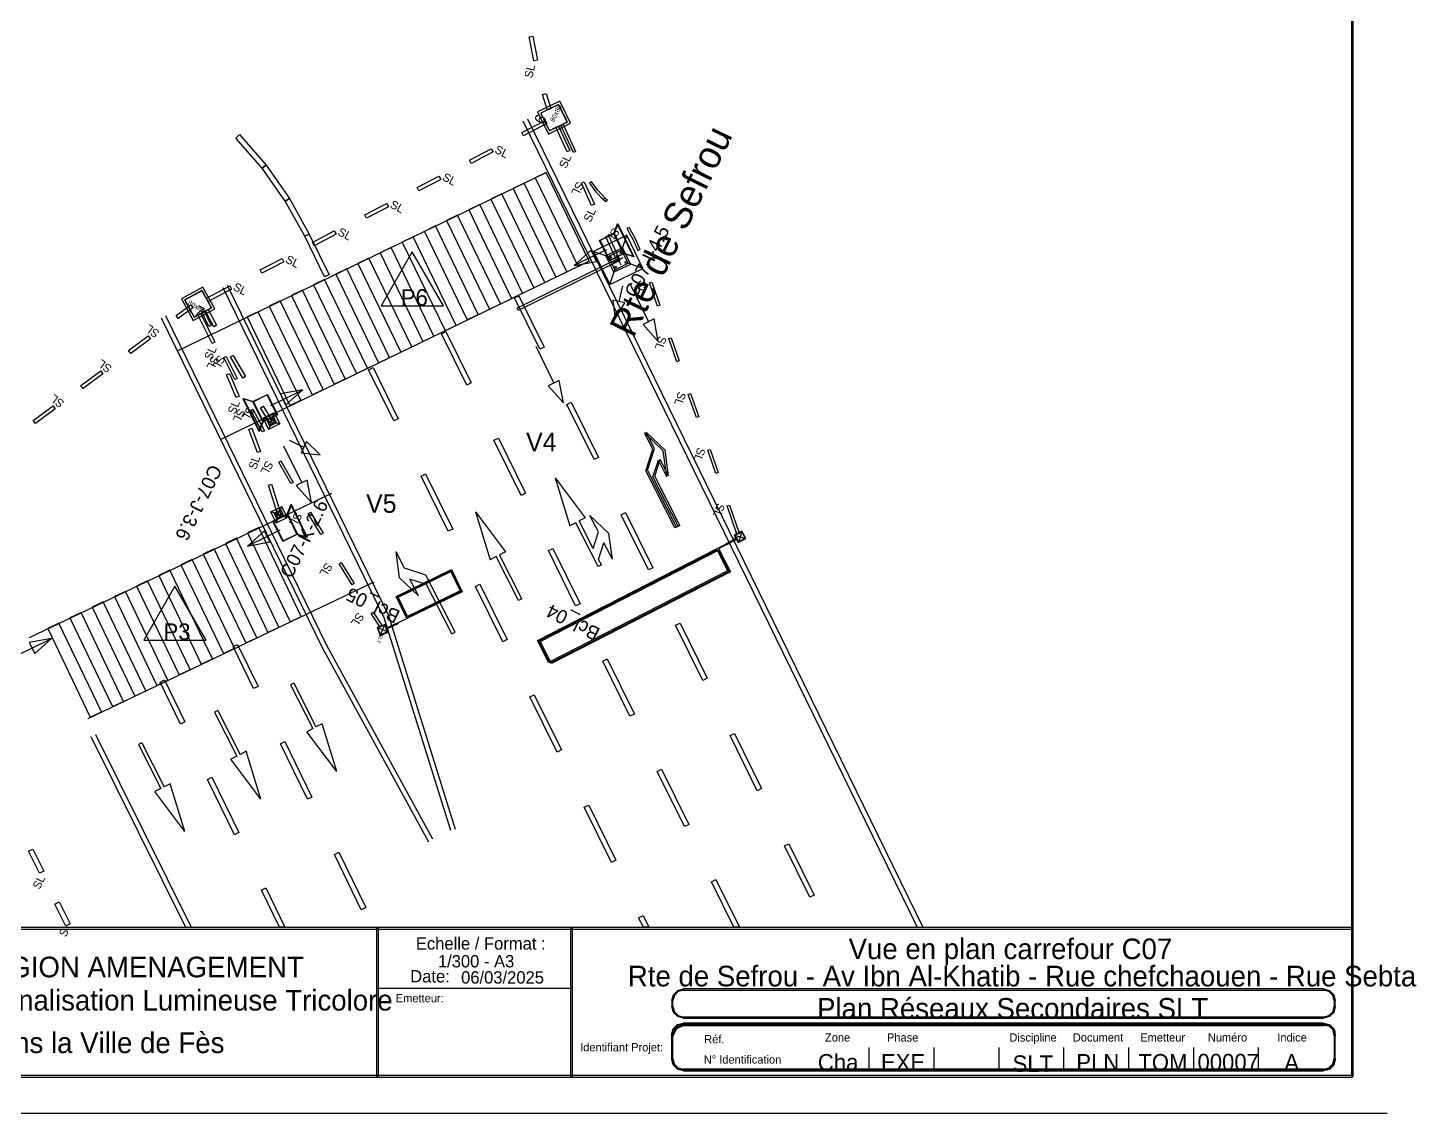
# Model space of a CAD drawing. Header units: millimetres. Extents: x 0 to 424, y 0 to 297.
# Drawn here: x 236 to 424, y 0 to 147 of the extents above; entities that cross this region are included whole.
import ezdxf

# ---------------------------------------------------------------- set-up
doc = ezdxf.new("R2010")
doc.units = ezdxf.units.MM
for name, color, linetype, true_color in [('BORD_CHAUSSEE_SIGNAUX', 7, 'Continuous', 0xff0000), ('BOUCLE_SATURATION', 7, 'Continuous', 0xb8b800), ('FLECHES_CIRCULATION', 7, 'Continuous', 0x0080ff), ('FOURREAU_BOUCLE', 7, 'Continuous', 0xff8000), ('FOURREAU_CEINTURAGE', 7, 'Continuous', 0xb8008a), ('FOURREAU_FIBRE_MULTI', 7, 'Continuous', 0x0000ff), ('FOURREAU_SUPPORT', 7, 'Continuous', 0x009400), ('SUPPORT_POTENCE', 7, 'Continuous', 0x38de00), ('SUPPORTS_MASSIFS', 7, 'Continuous', 0x999999), ('TEXTE_TRAITS', 7, 'Continuous', 0x000000)]:
    doc.layers.add(name, color=color, linetype=linetype, true_color=true_color)

msp = doc.modelspace()

# ---------------------------------------------------------------- linework, layer by layer
at = {"layer": 'BORD_CHAUSSEE_SIGNAUX'}
for p, q in [((303, 134.43), (356.39, 25.2)), ((303.61, 134.71), (357.14, 25.2)), ((256.21, 103.26), (306.13, 127.4)), ((262.06, 91.27), (312.02, 115.44)), ((284.23, 67.12), (262.42, 111.81)), ((284.85, 67.37), (263.02, 112.11)), ((254.02, 107.75), (275.8, 63.1)), ((254.62, 108.04), (276.39, 63.41)), ((236.18, 64.44), (277.11, 83.99)), ((331.71, 78.3), (333.08, 77.85)), ((332.62, 78.76), (332.17, 77.39)), ((244.14, 53.46), (282.86, 71.96)), ((283.73, 64.81), (284.31, 66.14)), ((293.23, 38.29), (284.23, 67.12)), ((293.88, 38.44), (284.85, 67.37)), ((284.68, 65.19), (283.36, 65.76)), ((275.8, 63.1), (290.22, 36.76)), ((276.39, 63.41), (290.76, 37.15)), ((244.5, 51.03), (257.32, 25.2)), ((245.11, 51.3), (258.07, 25.2))]:
    msp.add_line(p, q, dxfattribs=at)
for points in [[(332.65, 78.85), (331.62, 78.32), (332.15, 77.3), (333.17, 77.83)], [(331.71, 78.3), (332.62, 78.76), (333.08, 77.85), (332.17, 77.39)], [(283.69, 64.72), (284.77, 65.15), (284.34, 66.22), (283.27, 65.79)], [(284.68, 65.19), (283.73, 64.81), (283.36, 65.76), (284.31, 66.14)]]:
    msp.add_lwpolyline(points, close=True, dxfattribs=at)
at = {"layer": 'BOUCLE_SATURATION'}
for p, q in [((329.19, 76.43), (330.47, 77.09)), ((329.63, 76.54), (329.57, 76.31)), ((330.52, 76.99), (329.63, 76.54)), ((287.2, 66.96), (285.91, 66.33))]:
    msp.add_line(p, q, dxfattribs=at)
for points in [[(304.96, 64.01), (329.19, 76.43), (330.72, 73.47), (306.48, 61.05)], [(305.15, 63.94), (329.39, 76.36), (330.91, 73.39), (306.67, 60.98)], [(305.33, 63.89), (329.57, 76.31), (331.09, 73.34), (306.85, 60.93)], [(294.78, 70.64), (287.28, 67.01), (285.82, 70.01), (293.32, 73.64)], [(294.64, 70.69), (287.32, 67.14), (285.96, 69.96), (293.28, 73.51)], [(294.51, 70.74), (287.37, 67.28), (286.09, 69.92), (293.23, 73.38)]]:
    msp.add_lwpolyline(points, close=True, dxfattribs=at)
at = {"layer": 'FLECHES_CIRCULATION'}
for p, q in [((322, 89.72), (319.45, 92.16)), ((320.58, 89.93), (319.45, 92.16)), ((322.24, 89.82), (319.69, 92.26)), ((320.82, 90.03), (319.69, 92.26)), ((319.64, 87.02), (320.58, 89.93)), ((319.87, 87.12), (320.82, 90.03)), ((320.61, 86.2), (321.34, 88.44)), ((320.85, 86.31), (321.58, 88.55)), ((322.48, 86.22), (321.34, 88.44)), ((322.71, 86.32), (321.58, 88.55)), ((322.48, 86.22), (322, 89.72)), ((322.71, 86.32), (322.24, 89.82)), ((323.57, 79.29), (319.64, 87.02)), ((323.81, 79.4), (319.87, 87.12)), ((307.35, 86.05), (309.33, 79.58)), ((307.35, 86.05), (311.41, 80.64)), ((324.02, 79.52), (320.61, 86.2)), ((324.25, 79.62), (320.85, 86.31)), ((296.59, 81.45), (300.65, 76.04)), ((296.59, 81.45), (298.58, 74.98)), ((313.22, 78.75), (312.08, 80.98)), ((314.63, 78.54), (312.08, 80.98)), ((310.15, 79.99), (309.33, 79.58)), ((313.18, 74.05), (310.15, 79.99)), ((311.41, 80.64), (310.6, 80.22)), ((312.49, 76.51), (310.6, 80.22)), ((324.02, 79.52), (323.57, 79.29)), ((324.25, 79.62), (323.81, 79.4)), ((312.49, 76.51), (313.22, 78.75)), ((313.25, 75.02), (313.97, 77.27)), ((315.11, 75.04), (313.97, 77.27)), ((315.11, 75.04), (314.63, 78.54)), ((286.3, 72.54), (285.82, 76.04)), ((286.96, 73.82), (285.82, 76.04)), ((299.39, 75.39), (298.58, 74.98)), ((302.42, 69.45), (299.39, 75.39)), ((300.65, 76.04), (299.84, 75.62)), ((302.86, 69.68), (299.84, 75.62)), ((289.87, 72.87), (286.96, 73.82)), ((313.62, 74.28), (313.18, 74.05)), ((313.62, 74.28), (313.25, 75.02)), ((288.85, 70.1), (286.3, 72.54)), ((288.85, 70.1), (287.71, 72.33)), ((289.96, 71.6), (287.71, 72.33)), ((293.81, 65.15), (289.87, 72.87)), ((293.36, 64.92), (289.96, 71.6)), ((302.86, 69.68), (302.42, 69.45)), ((293.36, 64.92), (293.81, 65.15)), ((271.96, 58.26), (271.51, 58.03)), ((271.51, 58.03), (274.54, 52.09)), ((271.96, 58.26), (274.98, 52.32)), ((261.67, 54.54), (261.23, 54.31)), ((261.67, 54.54), (264.7, 48.6)), ((261.23, 54.31), (264.25, 48.37)), ((275.8, 52.74), (274.98, 52.32)), ((277.79, 46.27), (275.8, 52.74)), ((274.54, 52.09), (273.72, 51.68)), ((277.79, 46.27), (273.72, 51.68)), ((251.39, 50.16), (250.94, 49.94)), ((250.94, 49.94), (253.97, 44)), ((251.39, 50.16), (254.41, 44.22)), ((265.52, 49.02), (264.7, 48.6)), ((267.5, 42.55), (265.52, 49.02)), ((264.25, 48.37), (263.44, 47.96)), ((267.5, 42.55), (263.44, 47.96)), ((253.97, 44), (253.15, 43.58)), ((257.22, 38.17), (253.15, 43.58)), ((255.23, 44.64), (254.41, 44.22)), ((257.22, 38.17), (255.23, 44.64))]:
    msp.add_line(p, q, dxfattribs=at)
for points in [[(268.23, 128.4), (267.71, 127.99), (264.13, 132.08), (264.61, 132.55)], [(271.4, 123.89), (270.83, 123.54), (267.71, 127.99), (268.23, 128.4)], [(307.46, 113.25), (308.96, 113.97), (303.16, 125.98), (301.66, 125.25)], [(310.47, 114.69), (311.97, 115.42), (306.17, 127.42), (304.67, 126.7)], [(304.46, 111.8), (305.96, 112.52), (300.16, 124.53), (298.66, 123.8)], [(274.07, 119.07), (273.47, 118.78), (270.83, 123.54), (271.4, 123.89)], [(301.46, 110.35), (302.96, 111.07), (297.16, 123.08), (295.66, 122.35)], [(298.46, 108.9), (299.96, 109.62), (294.16, 121.63), (292.66, 120.9)], [(276.75, 113.57), (276.15, 113.27), (273.47, 118.78), (274.07, 119.07)], [(292.46, 106), (293.96, 106.72), (288.16, 118.73), (286.66, 118)], [(295.46, 107.45), (296.96, 108.17), (291.16, 120.18), (289.66, 119.45)], [(289.46, 104.55), (290.96, 105.27), (285.16, 117.28), (283.65, 116.55)], [(286.45, 103.09), (287.96, 103.82), (282.15, 115.83), (280.65, 115.1)], [(280.45, 100.19), (281.95, 100.92), (276.15, 112.92), (274.65, 112.2)], [(283.45, 101.64), (284.95, 102.37), (279.15, 114.37), (277.65, 113.65)], [(277.45, 98.74), (278.95, 99.47), (273.15, 111.47), (271.65, 110.75)], [(274.45, 97.29), (275.95, 98.02), (270.15, 110.02), (268.65, 109.3)], [(305.87, 103.78), (305.27, 103.49), (301.85, 110.43), (302.45, 110.73)], [(271.45, 95.84), (272.95, 96.57), (267.15, 108.57), (265.65, 107.85)], [(296, 98.92), (295.4, 98.63), (291.98, 105.57), (292.58, 105.87)], [(286.13, 94.06), (285.53, 93.77), (282.11, 100.71), (282.71, 101.01)], [(313.23, 88.83), (312.63, 88.54), (308.95, 96.01), (309.55, 96.31)], [(303.36, 83.97), (302.77, 83.68), (299.08, 91.15), (299.68, 91.45)], [(293.5, 79.11), (292.9, 78.82), (289.22, 86.29), (289.81, 86.59)], [(320.6, 73.88), (320, 73.59), (316.32, 81.06), (316.91, 81.36)], [(271.48, 66.57), (272.98, 67.29), (267.23, 79.32), (265.72, 78.6)], [(268.47, 65.13), (269.97, 65.85), (264.22, 77.88), (262.72, 77.16)], [(265.46, 63.7), (266.97, 64.41), (261.21, 76.44), (259.71, 75.72)], [(310.73, 69.02), (310.13, 68.73), (306.45, 76.2), (307.05, 76.5)], [(259.45, 60.82), (260.95, 61.54), (255.2, 73.57), (253.7, 72.85)], [(262.45, 62.26), (263.96, 62.98), (258.21, 75.01), (256.7, 74.29)], [(256.44, 59.38), (257.94, 60.1), (252.19, 72.13), (250.69, 71.41)], [(300.86, 64.16), (300.26, 63.87), (296.58, 71.34), (297.18, 71.64)], [(253.43, 57.94), (254.94, 58.66), (249.18, 70.69), (247.68, 69.97)], [(247.42, 55.07), (248.92, 55.79), (243.17, 67.82), (241.67, 67.1)], [(250.43, 56.51), (251.93, 57.22), (246.18, 69.25), (244.67, 68.53)], [(244.41, 53.63), (245.92, 54.35), (240.16, 66.38), (238.66, 65.66)], [(327.96, 58.93), (327.36, 58.63), (323.68, 66.11), (324.28, 66.4)], [(267.13, 57.82), (266.53, 57.53), (263.76, 63.21), (264.36, 63.5)], [(318.09, 54.07), (317.49, 53.77), (313.81, 61.25), (314.41, 61.54)], [(257.24, 53), (256.64, 52.71), (253.87, 58.4), (254.47, 58.69)], [(308.22, 49.21), (307.63, 48.91), (303.94, 56.39), (304.54, 56.68)], [(335.32, 43.98), (334.73, 43.68), (331.04, 51.16), (331.64, 51.45)], [(274.43, 42.83), (273.83, 42.54), (270.18, 50.03), (270.78, 50.33)], [(264.54, 38.02), (263.94, 37.73), (260.29, 45.22), (260.89, 45.51)], [(325.46, 39.12), (324.86, 38.82), (321.18, 46.3), (321.77, 46.59)], [(315.59, 34.26), (314.99, 33.96), (311.31, 41.44), (311.91, 41.73)], [(342.43, 29.56), (341.83, 29.26), (338.41, 36.21), (339.01, 36.5)], [(281.72, 27.85), (281.12, 27.56), (277.48, 35.05), (278.08, 35.34)], [(270.78, 25.2), (270.04, 25.2), (267.59, 30.23), (268.19, 30.53)], [(332.31, 25.2), (331.57, 25.2), (328.54, 31.35), (329.14, 31.64)], [(320.05, 25.2), (319.31, 25.2), (318.67, 26.49), (319.27, 26.78)]]:
    msp.add_lwpolyline(points, close=True, dxfattribs=at)
at = {"layer": 'FOURREAU_BOUCLE'}
for p, q in [((312.29, 126.15), (312.02, 125.97)), ((312.02, 125.97), (312.88, 124.81)), ((313.14, 125.02), (312.29, 126.15)), ((312.88, 124.81), (313.88, 123.75)), ((314.11, 123.99), (313.14, 125.02)), ((313.88, 123.75), (314.11, 123.99)), ((317.37, 119.99), (317.08, 119.82)), ((317.08, 119.82), (317.89, 118.38)), ((318.19, 118.53), (317.37, 119.99)), ((318.88, 117), (318.19, 118.53)), ((317.89, 118.38), (318.57, 116.87)), ((318.57, 116.87), (318.88, 117))]:
    msp.add_line(p, q, dxfattribs=at)
for points in [[(310.14, 130.27), (309.84, 130.12), (308.14, 133.78), (308.44, 133.92)], [(314.45, 123.67), (314.21, 123.43), (313.88, 123.75), (314.11, 123.99)], [(321.54, 109.44), (321.22, 109.33), (320.13, 112.48), (320.44, 112.59)], [(260.77, 106.7), (260.47, 106.55), (259.52, 108.56), (259.82, 108.7)], [(324.17, 101.89), (323.86, 101.78), (322.76, 104.92), (323.07, 105.03)], [(264.29, 99.52), (264, 99.37), (262.5, 102.35), (262.8, 102.5)], [(326.8, 94.33), (326.49, 94.22), (325.39, 97.37), (325.7, 97.48)], [(268, 92.43), (267.7, 92.28), (266.14, 95.22), (266.43, 95.38)], [(329.43, 86.78), (329.12, 86.67), (328.02, 89.81), (328.34, 89.92)], [(271.88, 85.44), (271.59, 85.28), (269.95, 88.18), (270.24, 88.35)], [(275.94, 78.56), (275.65, 78.38), (273.94, 81.24), (274.23, 81.41)], [(332.29, 78.56), (331.98, 78.45), (330.65, 82.26), (330.97, 82.37)], [(332, 77.79), (330.52, 76.93), (330.43, 77.08), (331.91, 77.94)], [(280.17, 71.77), (279.89, 71.59), (278.1, 74.41), (278.38, 74.58)], [(283.95, 66.02), (283.67, 65.83), (282.44, 67.68), (282.71, 67.86)], [(286.07, 66.28), (284.52, 65.56), (284.44, 65.72), (286, 66.44)]]:
    msp.add_lwpolyline(points, close=True, dxfattribs=at)
at = {"layer": 'FOURREAU_CEINTURAGE'}
for p, q in [((305.43, 135.47), (305.73, 135.62)), ((305.58, 135.17), (305.43, 135.47)), ((305.73, 135.62), (306.03, 135.77)), ((306.03, 135.77), (306.33, 135.91)), ((306.33, 135.91), (306.63, 136.06)), ((306.63, 136.06), (306.93, 136.21)), ((306.93, 136.21), (307.23, 136.35)), ((307.23, 136.35), (307.53, 136.5)), ((307.53, 136.5), (307.83, 136.65)), ((307.83, 136.65), (307.97, 136.35)), ((307.97, 136.35), (308.12, 136.05)), ((308.12, 136.05), (308.27, 135.75)), ((308.27, 135.75), (308.41, 135.45)), ((308.41, 135.45), (308.56, 135.15)), ((305.72, 134.87), (305.58, 135.17)), ((305.87, 134.57), (305.72, 134.87)), ((306.02, 134.28), (305.87, 134.57)), ((306.16, 133.98), (306.02, 134.28)), ((306.31, 133.68), (306.16, 133.98)), ((306.46, 133.38), (306.31, 133.68)), ((307.5, 133.52), (307.2, 133.37)), ((307.8, 133.66), (307.5, 133.52)), ((308.1, 133.81), (307.8, 133.66)), ((308.4, 133.96), (308.1, 133.81)), ((308.7, 134.1), (308.4, 133.96)), ((308.56, 135.15), (308.71, 134.85)), ((309, 134.25), (308.7, 134.1)), ((308.71, 134.85), (308.85, 134.55)), ((308.85, 134.55), (309, 134.25)), ((306.6, 133.08), (306.46, 133.38)), ((306.9, 133.22), (306.6, 133.08)), ((307.2, 133.37), (306.9, 133.22)), ((258.38, 110.8), (258.67, 110.96)), ((258.67, 110.96), (258.96, 111.12)), ((258.96, 111.12), (259.25, 111.28)), ((259.25, 111.28), (259.54, 111.44)), ((259.54, 111.44), (259.71, 111.15)), ((259.71, 111.15), (259.87, 110.86)), ((257.21, 110.16), (257.5, 110.32)), ((257.37, 109.87), (257.21, 110.16)), ((257.53, 109.57), (257.37, 109.87)), ((257.5, 110.32), (257.79, 110.48)), ((257.69, 109.28), (257.53, 109.57)), ((257.85, 108.99), (257.69, 109.28)), ((257.79, 110.48), (258.08, 110.64)), ((258.08, 110.64), (258.38, 110.8)), ((259.87, 110.86), (260.03, 110.57)), ((260.03, 110.57), (260.19, 110.27)), ((260.19, 110.27), (260.35, 109.98)), ((260.35, 109.98), (260.51, 109.69)), ((260.51, 109.69), (260.67, 109.4)), ((260.83, 109.11), (260.54, 108.95)), ((260.67, 109.4), (260.83, 109.11)), ((258.01, 108.7), (257.85, 108.99)), ((258.17, 108.41), (258.01, 108.7)), ((258.33, 108.11), (258.17, 108.41)), ((258.49, 107.82), (258.33, 108.11)), ((258.78, 107.98), (258.49, 107.82)), ((259.08, 108.14), (258.78, 107.98)), ((259.37, 108.3), (259.08, 108.14)), ((259.66, 108.46), (259.37, 108.3)), ((259.95, 108.62), (259.66, 108.46)), ((260.25, 108.78), (259.95, 108.62)), ((260.54, 108.95), (260.25, 108.78))]:
    msp.add_line(p, q, dxfattribs=at)
for points in [[(304.99, 142.65), (304.5, 142.54), (303.86, 145.82), (304.35, 145.91)], [(306.76, 136.11), (306.28, 135.96), (305.65, 138), (306.14, 138.14)], [(307.98, 137.09), (304.99, 135.63), (306.45, 132.63), (309.45, 134.1)], [(307.83, 136.65), (305.43, 135.47), (306.6, 133.08), (309, 134.25)], [(306.24, 134.04), (303.08, 132.38), (302.85, 132.82), (306.01, 134.48)], [(298.95, 130.21), (296, 128.66), (295.77, 129.1), (298.72, 130.65)], [(291.87, 126.49), (288.91, 124.94), (288.68, 125.39), (291.63, 126.94)], [(284.78, 122.78), (281.83, 121.23), (281.6, 121.67), (284.55, 123.22)], [(277.7, 119.06), (274.75, 117.51), (274.51, 117.95), (277.46, 119.5)], [(270.61, 115.34), (267.66, 113.79), (267.43, 114.24), (270.38, 115.78)], [(256.76, 110.29), (258.36, 107.37), (261.28, 108.97), (259.68, 111.9)], [(257.21, 110.16), (258.49, 107.82), (260.83, 109.11), (259.54, 111.44)], [(263.53, 111.62), (260.37, 109.97), (260.14, 110.41), (263.3, 112.07)], [(258.32, 109.1), (256.34, 107.64), (256.04, 108.04), (258.03, 109.5)], [(252.58, 104.88), (249.89, 102.9), (249.59, 103.31), (252.28, 105.28)], [(246.13, 100.14), (243.44, 98.17), (243.15, 98.57), (245.83, 100.54)], [(239.68, 95.4), (236.99, 93.43), (236.7, 93.83), (239.39, 95.81)]]:
    msp.add_lwpolyline(points, close=True, dxfattribs=at)
at = {"layer": 'FOURREAU_FIBRE_MULTI'}
for p, q in [((288.02, 116.66), (283.81, 109.35)), ((292.24, 109.35), (288.02, 116.66)), ((283.81, 109.35), (292.24, 109.35)), ((255.88, 71.39), (251.67, 64.08)), ((260.11, 64.09), (255.88, 71.39)), ((251.67, 64.08), (260.11, 64.09))]:
    msp.add_line(p, q, dxfattribs=at)
for points in [[(238.14, 32.8), (237.55, 32.51), (236.07, 35.49), (236.66, 35.79)], [(241.7, 25.64), (241.1, 25.34), (239.62, 28.33), (240.22, 28.62)]]:
    msp.add_lwpolyline(points, close=True, dxfattribs=at)
at = {"layer": 'FOURREAU_SUPPORT'}
for p, q in [((314.24, 116.17), (316.5, 117.24)), ((316.09, 116.5), (316.43, 116.66)), ((316.18, 116.75), (316.34, 116.41)), ((316.5, 117.24), (317.57, 114.98)), ((315.68, 115.65), (302.2, 109.05)), ((315.83, 115.35), (302.35, 108.75)), ((315.31, 113.91), (314.24, 116.17)), ((314.74, 115.85), (315.08, 116.01)), ((314.99, 115.77), (314.82, 116.11)), ((317.57, 114.98), (315.31, 113.91)), ((315.63, 114.41), (315.47, 114.75)), ((315.68, 115.65), (315.98, 115.8)), ((315.83, 115.35), (315.68, 115.65)), ((315.68, 115.65), (315.83, 115.35)), ((315.83, 115.35), (316.13, 115.5)), ((315.98, 115.8), (316.13, 115.5)), ((316.13, 115.5), (315.98, 115.8)), ((317.07, 115.3), (316.74, 115.14)), ((316.82, 115.39), (316.98, 115.05)), ((315.72, 114.66), (315.38, 114.5)), ((302.35, 108.75), (302.2, 109.05)), ((269.6, 81.27), (269.45, 81.19)), ((269.48, 81.3), (269.56, 81.15)), ((270.2, 81.56), (270.05, 81.48)), ((270.16, 81.45), (270.08, 81.6)), ((270.34, 80.89), (270.49, 80.96)), ((270.45, 80.85), (270.38, 81)), ((269.74, 80.59), (269.89, 80.67)), ((269.78, 80.7), (269.85, 80.56))]:
    msp.add_line(p, q, dxfattribs=at)
msp.add_lwpolyline([(269.74, 80.41), (269.3, 81.31), (270.2, 81.74), (270.64, 80.85)], close=True, dxfattribs=at)
at = {"layer": 'SUPPORT_POTENCE'}
for points in [[(309.35, 130.4), (308.97, 130.23), (307.46, 133.55), (307.84, 133.72)], [(312.68, 123.12), (312.3, 122.95), (310.91, 125.98), (311.29, 126.15)], [(316.13, 115.55), (315.75, 115.38), (314.23, 118.7), (314.61, 118.88)], [(261.3, 104.42), (260.92, 104.24), (258.98, 108.16), (259.35, 108.35)], [(261.52, 106.74), (261.16, 106.54), (260.03, 108.67), (260.4, 108.86)], [(265.43, 99.77), (265.07, 99.56), (263.4, 102.45), (263.77, 102.65)], [(264.57, 97.11), (264.18, 96.95), (262.87, 100.01), (263.25, 100.18)], [(269.1, 93.73), (268.75, 93.51), (267.47, 95.55), (267.83, 95.77)], [(267.45, 89.64), (267.06, 89.5), (265.91, 92.62), (266.3, 92.77)], [(270.25, 81.02), (269.85, 80.91), (268.56, 85.09), (268.96, 85.21)]]:
    msp.add_lwpolyline(points, close=True, dxfattribs=at)
at = {"layer": 'SUPPORTS_MASSIFS'}
for p, q in [((317.05, 118.92), (316.36, 116.92)), ((312.56, 116.72), (314.57, 116.04)), ((315.23, 115.25), (316.58, 115.91)), ((315.58, 116.25), (316.24, 114.9)), ((319.25, 114.43), (317.24, 115.12)), ((314.76, 112.23), (315.45, 114.24)), ((268.85, 81.46), (270.35, 82.19)), ((269.59, 79.96), (268.85, 81.46)), ((269.52, 81.23), (268.85, 81.46)), ((269.52, 81.23), (270.12, 81.52)), ((269.81, 80.63), (269.52, 81.23)), ((269.71, 80.95), (270.22, 81.2)), ((269.81, 80.63), (270.41, 80.92)), ((269.84, 81.33), (270.09, 80.82)), ((270.12, 81.52), (270.35, 82.19)), ((270.41, 80.92), (270.12, 81.52)), ((271.08, 80.69), (270.35, 82.19)), ((270.41, 80.92), (271.08, 80.69)), ((269.59, 79.96), (271.08, 80.69)), ((269.81, 80.63), (269.59, 79.96))]:
    msp.add_line(p, q, dxfattribs=at)
for points in [[(312.56, 116.72), (314.76, 112.23), (319.25, 114.43), (317.05, 118.92)], [(314.57, 116.04), (315.45, 114.24), (317.24, 115.12), (316.36, 116.92)], [(323.29, 10.64), (323.14, 10.64), (323.35, 11.43), (323.48, 11.35)], [(323.48, 11.35), (323.35, 11.43), (323.93, 12), (324.01, 11.87)], [(324.01, 11.87), (323.93, 12), (324.72, 12.21), (324.72, 12.06)], [(324.72, 12.21), (324.72, 12.06), (411.41, 12.06), (411.41, 12.21)], [(411.41, 12.06), (411.41, 12.21), (412.2, 12), (412.13, 11.87)], [(412.13, 11.87), (412.2, 12), (412.78, 11.43), (412.65, 11.35)], [(412.65, 11.35), (412.78, 11.43), (412.99, 10.64), (412.84, 10.64)], [(323.14, 7.41), (323.29, 7.41), (323.29, 10.64), (323.14, 10.64)], [(412.99, 10.64), (412.84, 10.64), (412.84, 7.41), (412.99, 7.41)], [(323.48, 6.7), (323.35, 6.62), (323.14, 7.41), (323.29, 7.41)], [(324.01, 6.17), (323.93, 6.04), (323.35, 6.62), (323.48, 6.7)], [(324.72, 5.98), (324.72, 5.83), (323.93, 6.04), (324.01, 6.17)], [(411.41, 5.83), (411.41, 5.98), (324.72, 5.98), (324.72, 5.83)], [(412.13, 6.17), (412.2, 6.04), (411.41, 5.83), (411.41, 5.98)], [(412.65, 6.7), (412.78, 6.62), (412.2, 6.04), (412.13, 6.17)], [(412.84, 7.41), (412.99, 7.41), (412.78, 6.62), (412.65, 6.7)]]:
    msp.add_lwpolyline(points, close=True, dxfattribs=at)
at = {"layer": 'TEXTE_TRAITS'}
for p, q in [((415.32, 25.19), (415.32, 292.22)), ((312.24, 116.88), (309.94, 114.82)), ((312.97, 115.38), (312.24, 116.88)), ((314.3, 116.96), (312.6, 116.13)), ((314.3, 116.96), (312.6, 116.13)), ((312.6, 116.13), (309.94, 114.82)), ((309.94, 114.82), (312.97, 115.38)), ((316.47, 112.08), (316, 109.94)), ((317.56, 112.21), (320, 107.21)), ((316.81, 109.76), (315.18, 110.12)), ((315.18, 110.12), (315.48, 107.58)), ((315.48, 107.58), (316.81, 109.76)), ((320.75, 107.58), (319.26, 106.85)), ((321.31, 104.55), (320.75, 107.58)), ((319.26, 106.85), (321.31, 104.55)), ((304.73, 103.88), (307.18, 98.88)), ((273.2, 98), (270.17, 97.44)), ((270.54, 96.69), (273.2, 98)), ((270.91, 95.94), (273.2, 98)), ((307.93, 99.25), (306.43, 98.52)), ((306.43, 98.52), (308.48, 96.22)), ((308.48, 96.22), (307.93, 99.25)), ((268.85, 95.86), (270.54, 96.69)), ((268.85, 95.86), (270.54, 96.69)), ((270.17, 97.44), (270.91, 95.94)), ((269.33, 94.86), (267.84, 94.13)), ((267.84, 94.13), (268.57, 92.63)), ((268.51, 93.9), (267.84, 94.13)), ((269.1, 94.19), (268.51, 93.9)), ((269.18, 94.23), (269.03, 94.15)), ((269.14, 94.11), (269.07, 94.26)), ((269.1, 94.19), (269.33, 94.86)), ((269.1, 94.19), (269.4, 93.59)), ((269.33, 94.86), (270.07, 93.36)), ((268.58, 93.93), (268.43, 93.86)), ((268.47, 93.97), (268.54, 93.82)), ((268.51, 93.9), (268.8, 93.3)), ((270.07, 93.36), (268.57, 92.63)), ((268.8, 93.3), (268.57, 92.63)), ((269.21, 93.87), (268.7, 93.62)), ((268.72, 93.26), (268.87, 93.33)), ((268.76, 93.37), (268.84, 93.22)), ((269.4, 93.59), (268.8, 93.3)), ((269.08, 93.49), (268.83, 94)), ((269.32, 93.55), (269.47, 93.63)), ((269.43, 93.52), (269.36, 93.67)), ((269.4, 93.59), (270.07, 93.36)), ((270.6, 90.38), (273.05, 85.38)), ((271.37, 91.16), (273.35, 90.21)), ((273.71, 90.97), (272.99, 89.46)), ((275.53, 89.18), (273.71, 90.97)), ((272.99, 89.46), (275.53, 89.18)), ((273.8, 85.75), (272.3, 85.01)), ((272.3, 85.01), (274.36, 82.71)), ((274.36, 82.71), (273.8, 85.75)), ((268.01, 78.88), (265.71, 76.82)), ((268.38, 78.13), (265.71, 76.82)), ((265.71, 76.82), (268.75, 77.38)), ((268.75, 77.38), (268.01, 78.88)), ((270.07, 78.96), (268.38, 78.13)), ((270.07, 78.96), (268.38, 78.13)), ((239.18, 64.31), (236.15, 63.76)), ((236.52, 63.01), (239.18, 64.31)), ((236.89, 62.26), (239.18, 64.31)), ((234.83, 62.18), (236.52, 63.01)), ((234.83, 62.18), (236.52, 63.01)), ((236.15, 63.76), (236.89, 62.26)), ((119.29, 25.19), (415.32, 25.19)), ((283.31, 16.93), (309.58, 16.93)), ((349.89, 5.91), (349.89, 8.91)), ((358.68, 5.91), (358.68, 8.91)), ((367.47, 5.91), (367.47, 8.91)), ((376.26, 5.91), (376.26, 8.91)), ((385.05, 5.91), (385.05, 8.91)), ((393.83, 5.91), (393.83, 8.91)), ((402.62, 5.91), (402.62, 8.91)), ((0, 0), (420, 0)), ((413.19, 0), (420, 0)), ((413.24, 0), (420, 0))]:
    msp.add_line(p, q, dxfattribs=at)
for points in [[(415.19, 5), (415.44, 5), (415.44, 292.35), (415.19, 292.1)], [(315.85, 120.44), (315.36, 119.16), (315.3, 119.16), (315.8, 120.46)], [(318.03, 116.01), (317.93, 116.09), (315.8, 120.44), (315.85, 120.47)], [(315.34, 119.19), (315.32, 119.12), (313.44, 118.2), (313.37, 118.22)], [(316.67, 116.48), (316.64, 116.43), (315.3, 119.16), (315.36, 119.16)], [(316.69, 116.44), (316.62, 116.47), (315.32, 119.12), (315.34, 119.19)], [(314.74, 115.54), (314.71, 115.47), (313.37, 118.22), (313.44, 118.2)], [(316.69, 116.44), (314.71, 115.47), (314.74, 115.54), (316.62, 116.47)], [(318.03, 116.01), (316.64, 116.43), (316.67, 116.48), (317.93, 116.09)], [(267.31, 92.33), (265.12, 96.78), (265.17, 96.81), (267.3, 92.46)], [(266.49, 96.41), (266.46, 96.37), (265.14, 96.77), (265.16, 96.82)], [(268.42, 97.37), (268.39, 97.3), (266.51, 96.38), (266.44, 96.4)], [(267.81, 93.72), (267.79, 93.65), (266.44, 96.4), (266.51, 96.38)], [(267.83, 93.69), (267.77, 93.69), (266.46, 96.37), (266.49, 96.41)], [(269.77, 94.62), (269.69, 94.65), (268.39, 97.3), (268.42, 97.37)], [(269.77, 94.62), (267.79, 93.65), (267.81, 93.72), (269.69, 94.65)], [(269.18, 94.41), (269.62, 93.51), (268.72, 93.08), (268.28, 93.97)], [(267.83, 93.69), (267.31, 92.33), (267.3, 92.46), (267.77, 93.69)], [(271.13, 81.17), (271.11, 81.1), (269.22, 80.17), (269.15, 80.2)], [(271.62, 82.36), (271.15, 81.13), (271.09, 81.13), (271.61, 82.49)], [(272.46, 78.45), (272.42, 78.41), (271.09, 81.13), (271.15, 81.13)], [(272.48, 78.42), (272.41, 78.44), (271.11, 81.1), (271.13, 81.17)], [(273.8, 78.04), (273.75, 78.01), (271.62, 82.36), (271.61, 82.49)], [(270.53, 77.52), (270.5, 77.45), (269.15, 80.2), (269.22, 80.17)], [(272.48, 78.42), (270.5, 77.45), (270.53, 77.52), (272.41, 78.44)], [(273.78, 78.05), (273.76, 78), (272.42, 78.41), (272.46, 78.45)], [(5, 25.17), (5, 24.92), (415.32, 24.92), (415.32, 25.17)], [(283.19, 5), (283.44, 5), (283.44, 25.04), (283.19, 25.04)], [(309.45, 5), (309.71, 5), (309.71, 25.04), (309.45, 25.04)], [(323.32, 15.26), (323.17, 15.26), (323.38, 16.05), (323.51, 15.97)], [(323.17, 14.45), (323.32, 14.45), (323.32, 15.26), (323.17, 15.26)], [(323.51, 15.97), (323.38, 16.05), (323.96, 16.62), (324.04, 16.49)], [(324.04, 16.49), (323.96, 16.62), (324.75, 16.83), (324.75, 16.68)], [(324.75, 16.83), (324.75, 16.68), (411.41, 16.68), (411.41, 16.83)], [(411.41, 16.68), (411.41, 16.83), (412.2, 16.62), (412.13, 16.49)], [(412.13, 16.49), (412.2, 16.62), (412.78, 16.05), (412.65, 15.97)], [(412.65, 15.97), (412.78, 16.05), (412.99, 15.26), (412.84, 15.26)], [(412.99, 15.26), (412.84, 15.26), (412.84, 14.45), (412.99, 14.45)], [(323.51, 13.74), (323.38, 13.66), (323.17, 14.45), (323.32, 14.45)], [(324.04, 13.22), (323.96, 13.09), (323.38, 13.66), (323.51, 13.74)], [(324.75, 13.02), (324.75, 12.87), (323.96, 13.09), (324.04, 13.22)], [(412.13, 13.22), (412.2, 13.09), (411.41, 12.87), (411.41, 13.02)], [(412.65, 13.74), (412.78, 13.66), (412.2, 13.09), (412.13, 13.22)], [(412.84, 14.45), (412.99, 14.45), (412.78, 13.66), (412.65, 13.74)], [(323.32, 10.46), (323.17, 10.48), (323.68, 11.53), (323.79, 11.43)], [(323.79, 11.43), (323.68, 11.53), (324.74, 12.04), (324.76, 11.89)], [(324.74, 12.04), (324.76, 11.89), (411.43, 11.89), (411.4, 12.04)], [(411.41, 12.87), (411.41, 13.02), (324.75, 13.02), (324.75, 12.87)], [(411.43, 11.89), (411.4, 12.04), (412.26, 11.92), (412.19, 11.79)], [(412.19, 11.79), (412.26, 11.92), (412.87, 11.31), (412.74, 11.24)], [(412.74, 11.24), (412.87, 11.31), (412.99, 10.45), (412.84, 10.48)], [(323.17, 7.3), (323.32, 7.3), (323.32, 10.46), (323.17, 10.48)], [(412.99, 10.45), (412.84, 10.48), (412.84, 7.3), (412.99, 7.3)], [(323.51, 6.59), (323.38, 6.52), (323.17, 7.3), (323.32, 7.3)], [(324.04, 6.07), (323.96, 5.94), (323.38, 6.52), (323.51, 6.59)], [(324.75, 5.88), (324.75, 5.73), (323.96, 5.94), (324.04, 6.07)], [(411.41, 5.73), (411.41, 5.88), (324.75, 5.88), (324.75, 5.73)], [(412.13, 6.07), (412.2, 5.94), (411.41, 5.73), (411.41, 5.88)], [(412.65, 6.59), (412.78, 6.52), (412.2, 5.94), (412.13, 6.07)], [(412.84, 7.3), (412.99, 7.3), (412.78, 6.52), (412.65, 6.59)], [(5.13, 5.13), (4.88, 4.88), (415.32, 4.88), (415.32, 5.13)], [(415.32, 5.05), (415.37, 5.05), (415.37, 5), (415.32, 5)]]:
    msp.add_lwpolyline(points, close=True, dxfattribs=at)

# ---------------------------------------------------------------- texts
at = {"layer": 'TEXTE_TRAITS', "true_color": 0xb8008a}
for rotation, p in [(76.5085, (304.26, 140.13)), (-27.69, (299.07, 130.17)), (-27.69, (291.99, 126.45)), (-27.69, (284.91, 122.73)), (-27.69, (277.82, 119.02)), (-27.69, (270.74, 115.3)), (-27.69, (263.65, 111.58)), (143.695, (253.89, 105.83)), (143.695, (247.44, 101.09)), (143.695, (241, 96.36))]:
    msp.add_text('SL', height=1.118, rotation=rotation, dxfattribs=at).set_placement(p)
at = {"layer": 'TEXTE_TRAITS', "true_color": 0x95004a}
for s, height, rotation, p in [('80x80', 0.644, 63.9013, (307.21, 134.21)), ('6', 1.49, 63.9013, (305.77, 133.8)), ('80x80', 0.644, -28.8025, (257.58, 109.58)), ('7', 1.49, -28.8025, (258.32, 108.2))]:
    msp.add_text(s, height=height, rotation=rotation, dxfattribs=at).set_placement(p)
at = {"layer": 'TEXTE_TRAITS', "true_color": 0xb8a15c}
msp.add_text('Rte de Sefrou', height=3.7256, rotation=63.9013, dxfattribs=at).set_placement((317.94, 104.89))
at = {"layer": 'TEXTE_TRAITS', "true_color": 0x37dd00}
for rotation, p in [(65.4622, (308.85, 127.88)), (65.4622, (312.17, 120.61)), (64.9623, (260.81, 101.91)), (-119.0435, (261.77, 102.77)), (67.8954, (264.03, 94.59)), (-121.2851, (265.77, 95.84)), (70.8349, (266.87, 87.11))]:
    msp.add_text('SL', height=1.118, rotation=rotation, dxfattribs=at).set_placement(p)
at = {"layer": 'TEXTE_TRAITS', "true_color": 0xff7f00}
for rotation, p in [(-117.5669, (310.34, 126.28)), (-125.583, (315.27, 120.03)), (-109.2014, (318.79, 112.92)), (-109.2014, (321.43, 105.36)), (-116.0346, (260.93, 102.69)), (-109.2014, (324.06, 97.81)), (-117.485, (264.52, 95.54)), (-118.9283, (268.29, 88.48)), (-109.2014, (326.69, 90.25)), (-120.3781, (272.23, 81.52)), (-109.2014, (329.32, 82.7)), (-121.8226, (276.35, 74.67)), (-123.2705, (280.64, 67.92))]:
    msp.add_text('SL', height=1.118, rotation=rotation, dxfattribs=at).set_placement(p)
at = {"layer": 'TEXTE_TRAITS', "true_color": 0x009500}
for s, rotation, p in [('C07-I-4.5', 63.9013, (318.35, 110.32)), ('C07-J-3.6', -116.0987, (260.68, 88.02)), ('C07-K-2.6', 63.9013, (271.7, 72.31))]:
    msp.add_text(s, height=1.863, rotation=rotation, dxfattribs=at).set_placement(p)
at = {"layer": 'TEXTE_TRAITS', "true_color": 0x0000ff}
for s, height, p in [('P6', 2.235, (286.47, 109.38)), ('V4', 2.515, (303.43, 89.65)), ('V5', 2.515, (281.77, 81.33)), ('P3', 2.235, (254.34, 64.11))]:
    msp.add_text(s, height=height, dxfattribs=at).set_placement(p)
at = {"layer": 'TEXTE_TRAITS', "true_color": 0xff0000}
for rotation, p in [(62.8635, (331.82, 77.47)), (-111.6418, (283.64, 64.95))]:
    msp.add_text('SLT', height=0.5, rotation=rotation, dxfattribs=at).set_placement(p)
at = {"layer": 'TEXTE_TRAITS', "true_color": 0xb8b800}
for s, rotation, p in [('Bcl_05', 154.1319, (286.52, 67.96)), ('Bcl_04', 152.82, (313.59, 65.57))]:
    msp.add_text(s, height=1.863, rotation=rotation, dxfattribs=at).set_placement(p)
at = {"layer": 'TEXTE_TRAITS', "true_color": 0x0000ff}
for s, height, p in [('SL', 1.118, (237.56, 30.24)), ('S', 1.12, (241.12, 23.77))]:
    msp.add_text(s, height=height, rotation=63.622, dxfattribs=at).set_placement(p)
at = {"layer": 'TEXTE_TRAITS', "true_color": 0x545454}
for s, height, p in [('Echelle / Format :', 1.6777, (288.5, 22.16)), ('FES REGION AMENAGEMENT', 2.7958, (219.95, 18.41)), ('Date:', 1.678, (287.74, 17.71)), ('Travaux de Signalisation Lumineuse Tricolore', 2.7958, (209.51, 13.91)), ('Emetteur:', 1.12, (285.78, 15.03)), ('dans la Ville de Fès', 2.7965, (229.95, 8.15)), ('Identifiant Projet:', 1.1194, (310.75, 8.38)), ('Réf.', 1.119, (327.54, 9.47)), ('Zone', 1.118, (343.9, 9.71)), ('Phase', 1.118, (352.3, 9.71)), ('Discipline', 1.119, (368.87, 9.71)), ('Document', 1.119, (377.46, 9.71)), ('Emetteur', 1.118, (386.59, 9.71)), ('Numéro', 1.119, (395.74, 9.71)), ('Indice', 1.118, (405.15, 9.71)), ('N° Identification', 1.1186, (327.49, 6.72))]:
    msp.add_text(s, height=height, dxfattribs=at).set_placement(p)
at = {"layer": 'TEXTE_TRAITS', "true_color": 0x000000}
for s, height, p in [('Vue en plan carrefour C07', 2.7936, (347.1, 20.87)), ('1/300 - A3', 1.676, (291.49, 19.75)), ('06/03/2025', 1.676, (294.63, 17.56)), ('Rte de Sefrou - Av Ibn Al-Khatib - Rue chefchaouen - Rue Sebta', 2.7939, (317.21, 17.18)), ('Plan Réseaux Secondaires SLT', 2.7936, (342.83, 12.81)), ('Cha', 2.237, (342.93, 5.78)), ('EXE', 2.237, (351.48, 5.78)), ('SLT', 2.237, (369.3, 5.6)), ('PLN', 2.237, (377.93, 5.78)), ('TOM', 2.237, (386.33, 5.78)), ('00007', 2.237, (394.34, 5.8)), ('A', 2.24, (406.09, 5.78))]:
    msp.add_text(s, height=height, dxfattribs=at).set_placement(p)

doc.saveas('drawing.dxf')
